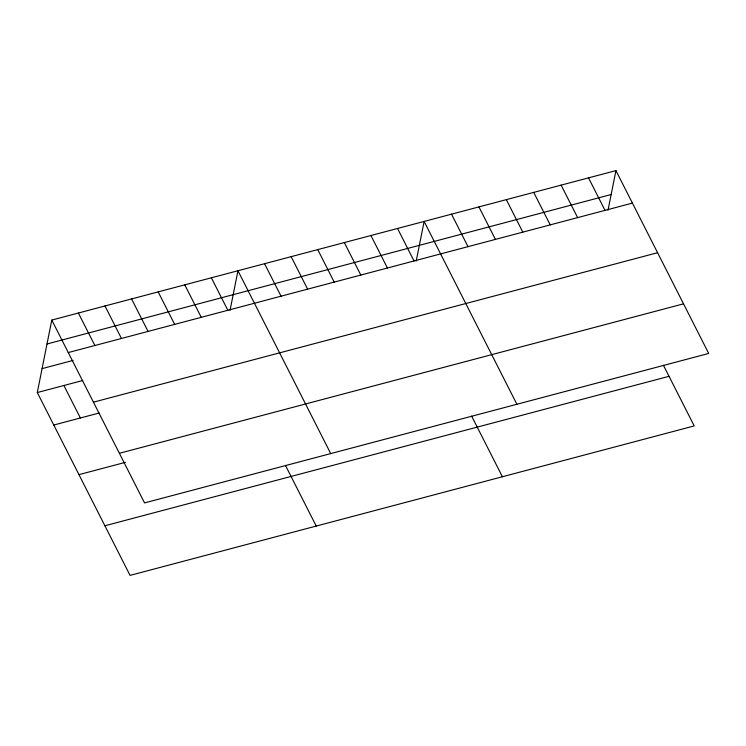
<?xml version="1.0" encoding="UTF-8"?>
<svg xmlns="http://www.w3.org/2000/svg" width="746" height="746" viewBox="0 0 746 746"><rect width="100%" height="100%" fill="white"/><g stroke="black" fill="none" stroke-linecap="round" stroke-linejoin="round"><path stroke-width="1.12" d="M663.436 365.288L694.209 425.929L130.065 575.39L37.3 392.545L51.791 320.071L615.935 170.61L708.7 353.455L144.556 502.916L51.791 320.071M230.038 310.345L237.965 270.751L330.72 453.596M416.212 261.025L424.129 221.431L516.894 404.276M608.018 210.204L615.935 170.61M47.007 343.99L611.151 194.529M68.278 352.56L632.422 203.099M42.084 368.627L73.108 360.402M37.3 392.545L82.731 380.507M93.446 402.178L657.59 252.717M53.787 425.024L99.218 412.995M119.379 453.298L683.532 303.836M78.955 474.642L125.496 462.315M104.888 525.771L669.031 376.31M588.538 177.874L605.015 210.363M561.132 185.129L577.618 217.618M533.735 192.393L550.212 224.882M506.329 199.648L522.815 232.137M478.932 206.912L495.409 239.401M451.526 214.167L468.012 246.656M397.534 228.472L414.011 260.96M471.631 416.1L502.394 476.741M370.939 235.522L387.416 268.01M344.344 242.562L360.822 275.05M317.749 249.612L334.227 282.1M291.154 256.661L307.632 289.15M264.56 263.702L281.037 296.19M211.37 277.792L227.847 310.28M285.466 465.42L316.229 526.07M184.766 284.841L201.252 317.33M158.171 291.891L174.657 324.379M131.576 298.932L148.062 331.42M104.981 305.981L121.467 338.47M78.386 313.022L94.873 345.51M63.895 385.495L80.382 417.984"/></g></svg>
